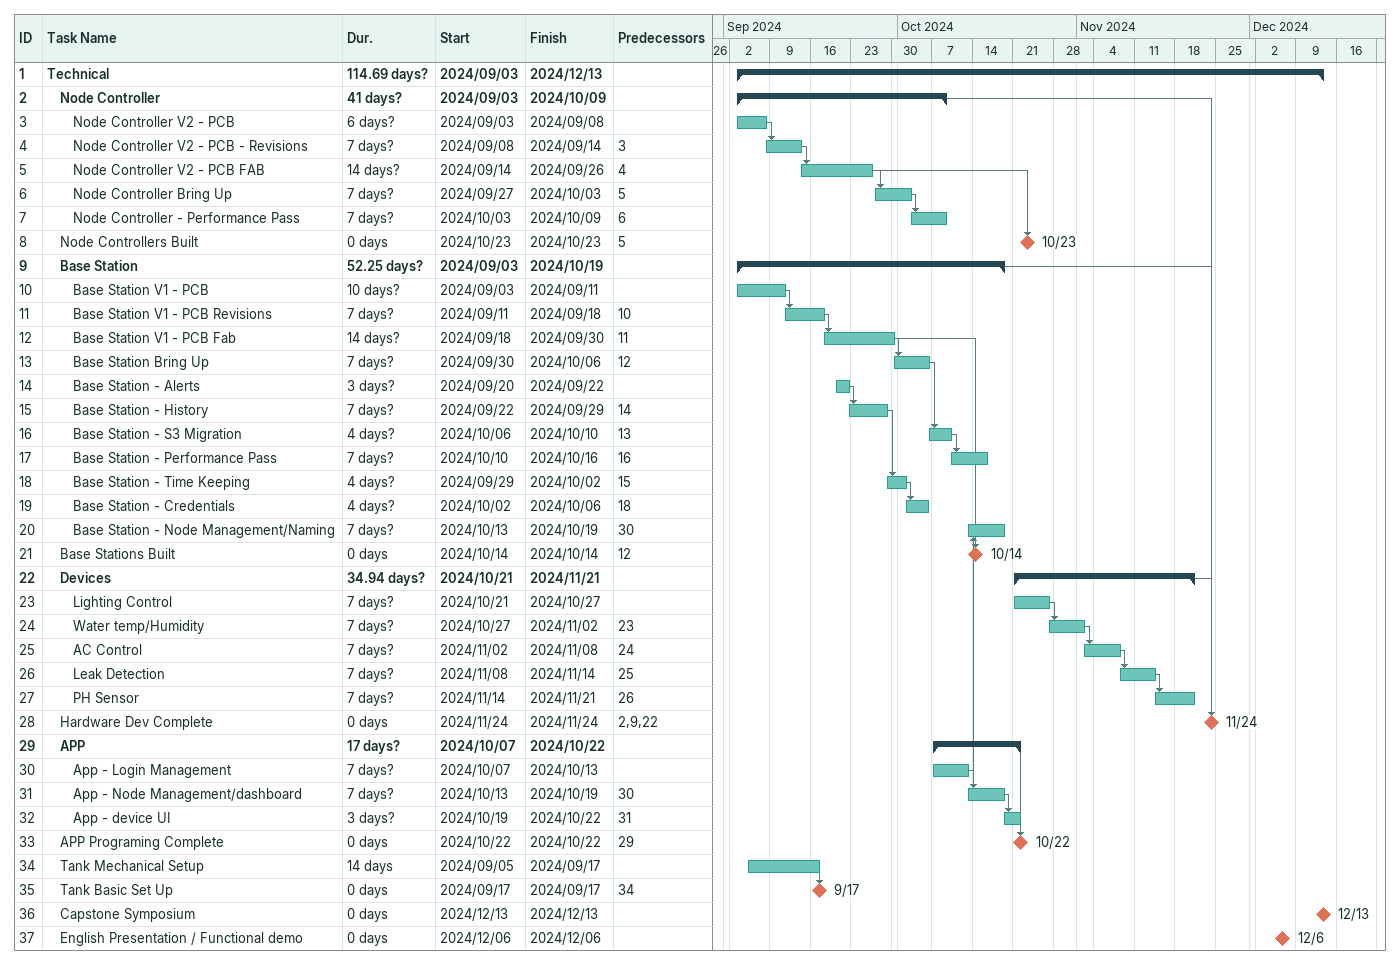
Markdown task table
| ID | Level | Task | Duration | Start | Finish | Predecessors |
|---|---|---|---|---|---|---|
| 1 | 1 | **Technical** | 114.69d? | 2024-09-03 | 2024-12-13 |  |
| 2 | 2 | **Node Controller** | 41d? | 2024-09-03 | 2024-10-09 |  |
| 3 | 3 | Node Controller V2 - PCB | 6d? | 2024-09-03 | 2024-09-08 |  |
| 4 | 3 | Node Controller V2 - PCB - Revisions | 7d? | 2024-09-08 | 2024-09-14 | 3 |
| 5 | 3 | Node Controller V2 - PCB FAB | 14d? | 2024-09-14 | 2024-09-26 | 4 |
| 6 | 3 | Node Controller Bring Up | 7d? | 2024-09-27 | 2024-10-03 | 5 |
| 7 | 3 | Node Controller - Performance Pass | 7d? | 2024-10-03 | 2024-10-09 | 6 |
| 8 | 2 | Node Controllers Built | 0d | 2024-10-23 | 2024-10-23 | 5 |
| 9 | 2 | **Base Station** | 52.25d? | 2024-09-03 | 2024-10-19 |  |
| 10 | 3 | Base Station V1 - PCB | 10d? | 2024-09-03 | 2024-09-11 |  |
| 11 | 3 | Base Station V1 - PCB Revisions | 7d? | 2024-09-11 | 2024-09-18 | 10 |
| 12 | 3 | Base Station V1 - PCB Fab | 14d? | 2024-09-18 | 2024-09-30 | 11 |
| 13 | 3 | Base Station Bring Up | 7d? | 2024-09-30 | 2024-10-06 | 12 |
| 14 | 3 | Base Station - Alerts | 3d? | 2024-09-20 | 2024-09-22 |  |
| 15 | 3 | Base Station - History | 7d? | 2024-09-22 | 2024-09-29 | 14 |
| 16 | 3 | Base Station - S3 Migration | 4d? | 2024-10-06 | 2024-10-10 | 13 |
| 17 | 3 | Base Station - Performance Pass | 7d? | 2024-10-10 | 2024-10-16 | 16 |
| 18 | 3 | Base Station - Time Keeping | 4d? | 2024-09-29 | 2024-10-02 | 15 |
| 19 | 3 | Base Station - Credentials | 4d? | 2024-10-02 | 2024-10-06 | 18 |
| 20 | 3 | Base Station - Node Management/Naming | 7d? | 2024-10-13 | 2024-10-19 | 30 |
| 21 | 2 | Base Stations Built | 0d | 2024-10-14 | 2024-10-14 | 12 |
| 22 | 2 | **Devices** | 34.94d? | 2024-10-21 | 2024-11-21 |  |
| 23 | 3 | Lighting Control | 7d? | 2024-10-21 | 2024-10-27 |  |
| 24 | 3 | Water temp/Humidity | 7d? | 2024-10-27 | 2024-11-02 | 23 |
| 25 | 3 | AC Control | 7d? | 2024-11-02 | 2024-11-08 | 24 |
| 26 | 3 | Leak Detection | 7d? | 2024-11-08 | 2024-11-14 | 25 |
| 27 | 3 | PH Sensor | 7d? | 2024-11-14 | 2024-11-21 | 26 |
| 28 | 2 | Hardware Dev Complete | 0d | 2024-11-24 | 2024-11-24 | 2, 9, 22 |
| 29 | 2 | **APP** | 17d? | 2024-10-07 | 2024-10-22 |  |
| 30 | 3 | App - Login Management | 7d? | 2024-10-07 | 2024-10-13 |  |
| 31 | 3 | App - Node Management/dashboard | 7d? | 2024-10-13 | 2024-10-19 | 30 |
| 32 | 3 | App - device UI | 3d? | 2024-10-19 | 2024-10-22 | 31 |
| 33 | 2 | APP Programing Complete | 0d | 2024-10-22 | 2024-10-22 | 29 |
| 34 | 2 | Tank Mechanical Setup | 14d | 2024-09-05 | 2024-09-17 |  |
| 35 | 2 | Tank Basic Set Up | 0d | 2024-09-17 | 2024-09-17 | 34 |
| 36 | 2 | Capstone Symposium | 0d | 2024-12-13 | 2024-12-13 |  |
| 37 | 2 | English Presentation / Functional demo | 0d | 2024-12-06 | 2024-12-06 |  |
